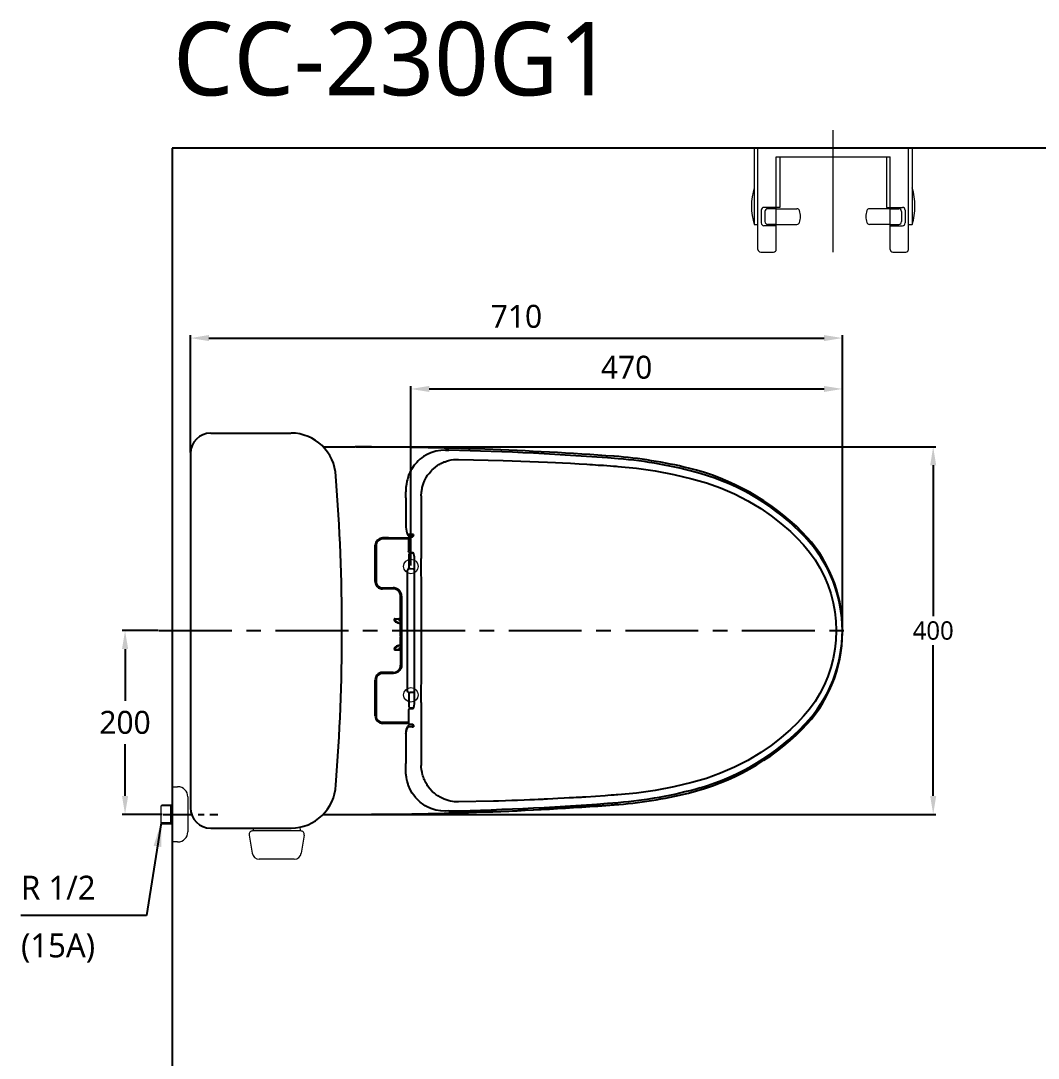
# Model space of a CAD drawing. Header units: millimetres. Extents: x 7362 to 9939, y 125 to 2418.
# Drawn here: x 7362 to 8470, y 1288 to 2418 of the extents above; entities that cross this region are included whole.
import ezdxf

# ---------------------------------------------------------------- set-up
doc = ezdxf.new("R2010")
doc.units = ezdxf.units.MM
doc.header["$LTSCALE"] = 0.5
doc.linetypes.add('CENTER', pattern=[50.8, 31.75, -6.35, 6.35, -6.35])
for name, color, linetype in [('1', 1, 'Continuous'), ('2', 2, 'Continuous'), ('3', 3, 'Continuous'), ('4', 4, 'Continuous'), ('6', 6, 'Continuous'), ('FAUCET', 4, 'Continuous')]:
    doc.layers.add(name, color=color, linetype=linetype)
doc.styles.add('GHS', font='romans', dxfattribs={"bigfont": 'ghs'})
doc.styles.get("Standard").update_dxf_attribs({"font": 'NanumGothic.ttf'})
doc.dimstyles.new('ISO-25', dxfattribs={"dimtxt": 20, "dimasz": 20, "dimexe": 3, "dimexo": 1, "dimgap": 5, "dimtad": 1, "dimtoh": 1, "dimdec": 0, "dimtxsty": 'Standard', "dimcen": 0, "dimclrd": 3, "dimclre": 3, "dimclrt": 2, "dimadec": 0, "dimazin": 0, "dimtfac": 1, "dimtdec": 0, "dimtmove": 0, "dimatfit": 3, "dimfxl": 0, "dimarcsym": 0})

# ---------------------------------------------------------------- blocks, each defined once
blk = doc.blocks.new('*D46')
at = {"color": 3, "lineweight": -2}
for p, q in [((7546.8, 1947.8), (7546.8, 2075.3)), ((7566.8, 2072.3), (8236.8, 2072.3)), ((8256.8, 1754.8), (8256.8, 2075.3))]:
    blk.add_line(p, q, dxfattribs=at)
at = {"color": 3}
for points in [[(7566.8, 2075.6), (7566.8, 2069), (7546.8, 2072.3)], [(8236.8, 2075.6), (8236.8, 2069), (8256.8, 2072.3)]]:
    blk.add_solid(points, dxfattribs=at)
at = {"layer": 'Defpoints', "color": 0}
for p in [(8256.8, 2072.3), (7546.8, 1946.8), (8256.8, 1753.8)]:
    blk.add_point(p, dxfattribs=at)
at = {"color": 2, "insert": (7901.8, 2095.8), "char_height": 25, "attachment_point": 5}
blk.add_mtext('710', dxfattribs=at)
blk = doc.blocks.new('*D47')
at = {"color": 3, "lineweight": -2}
for p, q in [((7786.8, 1824.7), (7786.8, 2019.9)), ((7806.8, 2016.9), (8236.8, 2016.9)), ((8256.8, 1754.8), (8256.8, 2019.9))]:
    blk.add_line(p, q, dxfattribs=at)
at = {"color": 3}
for points in [[(7806.8, 2020.2), (7806.8, 2013.6), (7786.8, 2016.9)], [(8236.8, 2020.2), (8236.8, 2013.6), (8256.8, 2016.9)]]:
    blk.add_solid(points, dxfattribs=at)
at = {"layer": 'Defpoints', "color": 0}
for p in [(8256.8, 2016.9), (7786.8, 1823.7), (8256.8, 1753.8)]:
    blk.add_point(p, dxfattribs=at)
at = {"color": 2, "insert": (8021.8, 2040.4), "char_height": 25, "attachment_point": 5}
blk.add_mtext('470', dxfattribs=at)
blk = doc.blocks.new('*D50')
at = {"color": 3, "lineweight": -2}
for p, q in [((7511.4, 1753.8), (7472.5, 1753.8)), ((7475.5, 1733.8), (7475.5, 1677.4)), ((7475.5, 1573.8), (7475.5, 1630.3)), ((7516.1, 1553.8), (7472.5, 1553.8))]:
    blk.add_line(p, q, dxfattribs=at)
at = {"color": 3}
for points in [[(7472.2, 1733.8), (7478.9, 1733.8), (7475.5, 1753.8)], [(7472.2, 1573.8), (7478.9, 1573.8), (7475.5, 1553.8)]]:
    blk.add_solid(points, dxfattribs=at)
at = {"layer": 'Defpoints', "color": 0}
for p in [(7512.4, 1753.8), (7475.5, 1553.8), (7517.1, 1553.8)]:
    blk.add_point(p, dxfattribs=at)
at = {"color": 2, "insert": (7475.5, 1653.8), "char_height": 25, "attachment_point": 5}
blk.add_mtext('200', dxfattribs=at)
blk = doc.blocks.new('*D56')
at = {"color": 3, "lineweight": -2}
for p, q in [((7727.2, 1953.8), (8358.7, 1953.8)), ((8355.7, 1933.8), (8355.7, 1769.6)), ((8355.7, 1573.8), (8355.7, 1738)), ((7727.2, 1553.8), (8358.7, 1553.8))]:
    blk.add_line(p, q, dxfattribs=at)
at = {"color": 3}
for points in [[(8352.4, 1933.8), (8359, 1933.8), (8355.7, 1953.8)], [(8352.4, 1573.8), (8359, 1573.8), (8355.7, 1553.8)]]:
    blk.add_solid(points, dxfattribs=at)
at = {"layer": 'Defpoints', "color": 0}
for p in [(7726.2, 1953.8), (7726.2, 1553.8), (8355.7, 1553.8)]:
    blk.add_point(p, dxfattribs=at)
at = {"color": 2, "insert": (8355.7, 1753.8), "char_height": 20, "attachment_point": 5}
blk.add_mtext('400', dxfattribs=at)

msp = doc.modelspace()

# ---------------------------------------------------------------- linework, layer by layer
at = {"color": 7}
for p, q in [((7568.8, 1968.8), (7656.2, 1968.8)), ((7546.8, 1946.8), (7546.8, 1560.8)), ((7691.3, 1953.8), (7726.2, 1953.8)), ((7691.3, 1553.8), (7726.2, 1553.8)), ((7568.8, 1538.8), (7656.2, 1538.8))]:
    msp.add_line(p, q, dxfattribs=at)
at = {"color": 2}
for p, q in [((7828.2, 1950.2), (7828.2, 1950.2)), ((8012.6, 1940.9), (8012.6, 1940.9)), ((8101.8, 1924.8), (8101.8, 1924.8)), ((7781.5, 1898.4), (7781.5, 1866.5)), ((7762.3, 1854.8), (7755.9, 1854.8)), ((7784.3, 1853.7), (7756, 1853.7)), ((7762.3, 1854.8), (7784.4, 1854.8)), ((7762.3, 1854.8), (7762.3, 1854.8)), ((7784.3, 1854.3), (7784.3, 1840.2)), ((7784.9, 1855.6), (7788, 1855.8)), ((7786.1, 1856.4), (7786.5, 1856.4)), ((7786.1, 1856.4), (7786.6, 1856.4)), ((8216, 1855.8), (8216, 1855.8)), ((7748, 1807.3), (7748, 1846.7)), ((7748, 1846.7), (7748, 1846.7)), ((7749, 1846.7), (7749, 1807.3)), ((7784.5, 1835.9), (7784.5, 1822.8)), ((7784.9, 1839), (7789.2, 1838.7)), ((7790.6, 1674), (7790.6, 1833.7)), ((7783.2, 1688.1), (7783.2, 1819.6)), ((7786.4, 1821.3), (7789.4, 1821.1)), ((7748, 1807.3), (7748, 1807.3)), ((7756, 1800.3), (7767.7, 1800.3)), ((7767.6, 1799.3), (7756, 1799.3)), ((7775.6, 1770), (7775.6, 1791.3)), ((7776.7, 1791.3), (7776.7, 1716.3)), ((7769, 1766.3), (7769, 1766.1)), ((7769, 1765.2), (7769, 1766.1)), ((7769.3, 1765), (7769.1, 1764.8)), ((7769.2, 1766.1), (7769.2, 1765.2)), ((7769.5, 1766.8), (7773.7, 1766.8)), ((7769.5, 1766.8), (7769.5, 1766.6)), ((7769.5, 1766.6), (7774.2, 1766.6)), ((7774.2, 1766.4), (7769.5, 1766.4)), ((7774.5, 1766.8), (7774.2, 1766.6)), ((7774.2, 1766.4), (7774.2, 1766.6)), ((7774.5, 1764.9), (7774.5, 1766.1)), ((7774.7, 1766.1), (7775, 1766.3)), ((7774.7, 1766.1), (7774.7, 1764.9)), ((7775, 1765.2), (7775, 1766.3)), ((7775.6, 1764.9), (7775.6, 1770)), ((7775.6, 1769.5), (7775.6, 1769.3)), ((7775.6, 1764.5), (7775.6, 1769.3)), ((7775.7, 1763.8), (7775.6, 1764.2)), ((7775.7, 1763.7), (7775.7, 1758.8)), ((7775.2, 1761.7), (7775.2, 1761.7)), ((7775.6, 1761), (7775.6, 1761.7)), ((7775.6, 1761), (7775.6, 1760.9)), ((7775.6, 1747.3), (7775.6, 1760.4)), ((7775.7, 1758.8), (7775.7, 1753.8)), ((7775.6, 1746.8), (7775.6, 1746.6)), ((7775.6, 1738.4), (7775.6, 1746.6)), ((7775.6, 1743.5), (7775.7, 1743.8)), ((7775.6, 1742.8), (7775.6, 1737.7)), ((7775.7, 1748.8), (7775.7, 1744)), ((7769, 1733.5), (7769, 1734.5)), ((7769, 1733.5), (7769, 1733.4)), ((7769.1, 1734.8), (7769.3, 1734.7)), ((7769.2, 1734.5), (7769.2, 1733.5)), ((7769.5, 1733.2), (7774.2, 1733.2)), ((7774.2, 1733), (7769.5, 1733)), ((7769.5, 1733), (7769.5, 1732.9)), ((7769.5, 1732.9), (7773.7, 1732.9)), ((7774.2, 1733), (7774.2, 1733.2)), ((7774.2, 1733), (7774.5, 1732.9)), ((7774.5, 1733.5), (7774.5, 1734.7)), ((7774.7, 1734.7), (7774.7, 1733.5)), ((7775, 1733.4), (7774.7, 1733.5)), ((7775, 1733.4), (7775, 1734.5)), ((7775.2, 1738), (7775.2, 1737.9)), ((7775.6, 1738.4), (7775.6, 1738.2)), ((7775.6, 1737.7), (7775.6, 1716.3)), ((7767.6, 1708.3), (7756, 1708.3)), ((7756, 1708.3), (7756, 1708.3)), ((7767.7, 1707.3), (7756, 1707.3)), ((7748, 1661), (7748, 1700.3)), ((7749, 1700.3), (7749, 1661)), ((7784.5, 1684.8), (7784.5, 1671.7)), ((7789.4, 1686.5), (7786.4, 1686.3)), ((7748, 1661), (7748, 1661)), ((7748, 1661), (7748, 1661)), ((7784.3, 1667.4), (7784.3, 1653.3)), ((7784.9, 1668.7), (7789.2, 1669)), ((7762.3, 1652.8), (7755.9, 1652.8)), ((7756, 1654), (7784.3, 1654)), ((7784.4, 1652.8), (7762.3, 1652.8)), ((7762.3, 1652.8), (7762.3, 1652.8)), ((7784.9, 1652.1), (7788, 1651.9)), ((7786.5, 1651.3), (7786.1, 1651.3)), ((7786.6, 1651.3), (7786.1, 1651.3)), ((8216, 1651.9), (8216, 1651.9)), ((7781.5, 1641.3), (7781.5, 1609.3)), ((8101.8, 1582.8), (8101.8, 1582.8)), ((7828.2, 1557.5), (7828.2, 1557.5))]:
    msp.add_line(p, q, dxfattribs=at)
for points in [[(7800.5, 1943.2), (7798.6, 1941.9), (7796.7, 1940.4), (7794.9, 1938.8), (7793.2, 1937), (7790.4, 1933.8), (7788, 1930.1), (7787.4, 1929.2), (7786.8, 1928.2), (7786.3, 1927.2), (7785.8, 1926.1), (7785.3, 1925.1), (7784.8, 1924), (7784.4, 1922.9), (7784, 1921.7), (7783.7, 1921), (7783.4, 1919.8), (7783, 1918.3), (7782.5, 1916.4), (7781.9, 1913.3), (7781.5, 1909.5), (7781.4, 1905)], [(7824.4, 1950.2), (7819.3, 1950), (7813.9, 1949.1), (7808.5, 1947.4), (7804.5, 1945.6), (7800.5, 1943.3), (7800.5, 1943.2)], [(7824.4, 1950.2), (7828.2, 1950.2)], [(7828.2, 1950.2), (7824.4, 1950.2)], [(7824.4, 1950.2), (7824.4, 1950.2), (7824.4, 1950.2)], [(7798.2, 1900.6), (7798.4, 1904.5), (7799, 1908.4), (7799.2, 1909.5), (7799.5, 1910.6), (7799.8, 1911.7), (7800.1, 1912.8), (7800.5, 1913.8), (7800.9, 1914.9), (7801.3, 1915.9), (7801.7, 1916.9), (7802.5, 1918.3), (7803.5, 1920.4), (7805.1, 1922.9), (7806.7, 1925), (7808.1, 1926.8), (7809.3, 1928), (7810.1, 1928.9), (7813.1, 1931.5), (7816.2, 1933.8), (7817.4, 1934.5), (7818.5, 1935.1), (7819.6, 1935.7), (7820.8, 1936.3), (7822, 1936.9), (7823.2, 1937.4), (7824.2, 1937.7), (7825.7, 1938.3), (7827.9, 1938.9), (7830.8, 1939.6), (7833.5, 1940), (7835.7, 1940.2), (7837.4, 1940.2), (7838.6, 1940.2)], [(7838.6, 1940.2), (7887.2, 1939.2), (7935.8, 1937.3), (7944.3, 1936.9), (7952.1, 1936.5), (7960.6, 1936), (7970, 1935.4), (7978.6, 1934.9), (7981.7, 1934.7), (7984.8, 1934.5), (7988, 1934.3), (7990.9, 1934.1), (7993.5, 1934), (7996.6, 1933.8), (8000.1, 1933.5), (8004.1, 1933.2), (8007.6, 1933), (8010.3, 1932.8), (8012.2, 1932.6)], [(8012.2, 1932.6), (8032.6, 1930.7), (8052.9, 1927.8), (8073.1, 1923.9), (8093, 1919.2), (8108.8, 1914.7), (8124.2, 1909.2), (8139.3, 1902.6), (8153.8, 1895.1), (8167.8, 1886.7), (8179.1, 1878.9), (8189.9, 1870.5), (8200.2, 1861.6), (8207.6, 1854.5), (8214.6, 1847.1), (8221.1, 1839.2), (8227, 1830.9), (8232.3, 1822.2), (8237, 1813.1), (8241, 1803.7), (8244.2, 1794.1), (8246.8, 1784.2), (8248.7, 1774.2), (8249.8, 1764), (8250.2, 1753.8)], [(7781.5, 1898.4), (7781.4, 1905)], [(7781.5, 1898.4), (7781.5, 1898.4), (7781.5, 1898.4)], [(7798.2, 1900.6), (7798.2, 1866.4), (7798.2, 1832.2)], [(7781.5, 1866.5), (7781.6, 1864.2), (7781.9, 1862.2), (7782.4, 1860.5), (7782.9, 1859.1), (7783.6, 1857.9), (7784.3, 1857.1), (7785.1, 1856.6), (7786.1, 1856.4)], [(7788.1, 1858.6), (7784.2, 1858.4)], [(7786.1, 1856.4), (7785.4, 1856.5), (7784.8, 1857), (7784.4, 1857.6), (7784.2, 1858.4)], [(7786.1, 1856.4), (7789, 1856.6)], [(7786.5, 1856.4), (7786.7, 1856.4)], [(7788, 1855.8), (7788.3, 1855.6), (7788.6, 1855.8), (7789, 1856.2), (7789.2, 1856.8), (7789.5, 1857.6), (7789.7, 1858.6)], [(7789.6, 1858.4), (7789.4, 1857.5), (7789.2, 1856.8), (7788.6, 1856), (7788, 1855.8)], [(7788.1, 1858.6), (7788.9, 1858.7), (7789.6, 1858.7)], [(7748, 1846.7), (7748, 1846.7)], [(7787.9, 1838), (7787.5, 1838), (7786.8, 1837.9), (7786.3, 1837.9), (7786.1, 1837.8), (7785.8, 1837.8), (7785.5, 1837.6), (7785.1, 1837.3), (7784.7, 1836.8), (7784.5, 1836.1), (7784.5, 1835.9)], [(7798.3, 1753.8), (7798.3, 1793), (7798.2, 1832.2)], [(7785.2, 1821.6), (7784.5, 1821.4), (7783.8, 1821), (7783.4, 1820.3), (7783.2, 1819.6)], [(7784.5, 1822.9), (7784.5, 1822.7), (7784.6, 1822.2), (7784.9, 1821.9), (7785.1, 1821.6), (7785.4, 1821.5), (7785.6, 1821.4), (7785.7, 1821.4), (7785.8, 1821.4), (7786.1, 1821.4), (7786.4, 1821.3)], [(7789.5, 1821.1), (7789.9, 1821.1), (7790.5, 1821.1), (7790.6, 1821.1)], [(7769, 1766.1), (7769, 1766.3), (7769, 1766.4), (7769.1, 1766.4), (7769.2, 1766.5), (7769.3, 1766.6), (7769.5, 1766.6)], [(7769.2, 1766.1), (7769.1, 1766.1), (7769, 1766.1), (7769, 1766.1), (7769, 1766.1)], [(7769.1, 1764.8), (7769.1, 1764.9), (7769, 1765), (7769, 1765.1), (7769, 1765.2)], [(7769, 1765.2), (7769, 1765.2), (7769.1, 1765.2), (7769.1, 1765.2), (7769.2, 1765.2)], [(7769, 1765.2), (7769, 1764.8)], [(7769.1, 1764.8), (7769.2, 1764.4)], [(7769.5, 1766.6), (7769.5, 1766.6), (7769.5, 1766.6), (7769.5, 1766.5), (7769.5, 1766.4)], [(7774.2, 1766.6), (7774.3, 1766.6), (7774.4, 1766.6), (7774.5, 1766.5), (7774.6, 1766.5), (7774.7, 1766.3), (7774.7, 1766.1)], [(7774.5, 1766.8), (7774.7, 1766.7), (7774.8, 1766.6), (7774.9, 1766.5), (7775, 1766.4), (7775, 1766.3), (7775, 1766.3)], [(7774.7, 1766.1), (7774.7, 1766.1), (7774.7, 1766.1), (7774.6, 1766.1), (7774.5, 1766.1)], [(7774.5, 1764.9), (7774.6, 1764.9), (7774.7, 1764.9), (7774.7, 1764.9), (7774.7, 1764.9)], [(7775, 1765.2), (7774.7, 1764.9)], [(7775.1, 1764.4), (7775, 1764.5), (7774.8, 1764.6), (7774.7, 1764.8), (7774.7, 1764.9)], [(7775, 1765.2), (7775, 1765), (7775, 1765), (7775.1, 1764.9), (7775.1, 1764.8), (7775.2, 1764.7)], [(7775.1, 1764.4), (7775.2, 1764.5), (7775.2, 1764.5), (7775.2, 1764.5), (7775.3, 1764.6), (7775.3, 1764.6), (7775.3, 1764.6), (7775.3, 1764.6)], [(7775.1, 1764.4), (7775.1, 1764.4), (7775.1, 1764.4), (7775.1, 1764.3), (7775.1, 1764.3)], [(7775.2, 1764.7), (7775.2, 1764.6), (7775.3, 1764.6), (7775.3, 1764.6), (7775.3, 1764.6)], [(7775.6, 1764.5), (7775.4, 1764.6), (7775.3, 1764.6)], [(7773.7, 1761.9), (7773.8, 1761.9), (7774.3, 1761.8), (7774.7, 1761.7), (7775, 1761.7), (7775.1, 1761.7), (7775.2, 1761.7)], [(7775.2, 1761.7), (7775.2, 1761.7), (7775.4, 1761.7), (7775.6, 1761.7)], [(7775.6, 1761.1), (7775.6, 1761.1), (7775.6, 1761), (7775.6, 1761)], [(7775.7, 1753.8), (7775.7, 1751.8), (7775.7, 1748.8)], [(7798.2, 1675.5), (7798.3, 1714.6), (7798.3, 1753.8)], [(8250.2, 1753.8), (8249.8, 1743.6), (8248.7, 1733.5), (8246.8, 1723.5), (8244.2, 1713.6), (8241, 1703.9), (8237, 1694.5), (8232.3, 1685.4), (8227, 1676.7), (8221.1, 1668.4), (8214.6, 1660.6), (8207.6, 1653.2), (8200.2, 1646.1), (8189.9, 1637.1), (8179.1, 1628.7), (8167.8, 1621), (8153.8, 1612.5), (8139.3, 1605), (8124.2, 1598.5), (8108.8, 1593), (8093, 1588.4), (8073.1, 1583.7), (8052.9, 1579.9), (8032.6, 1577), (8012.2, 1575)], [(7775.6, 1746.5), (7775.6, 1746.6), (7775.6, 1746.6), (7775.6, 1746.6)], [(7769, 1734.9), (7769, 1734.5)], [(7769.1, 1734.8), (7769.1, 1734.8), (7769, 1734.7), (7769, 1734.6), (7769, 1734.5)], [(7769.2, 1734.5), (7769.1, 1734.5), (7769, 1734.5), (7769, 1734.5), (7769, 1734.5)], [(7769, 1733.5), (7769, 1733.4), (7769, 1733.3), (7769.1, 1733.2), (7769.2, 1733.1), (7769.3, 1733), (7769.5, 1733)], [(7769, 1733.5), (7769, 1733.5), (7769.1, 1733.5), (7769.1, 1733.5), (7769.2, 1733.5)], [(7769.1, 1734.8), (7769.2, 1735.2)], [(7769.5, 1733.2), (7769.5, 1733.1), (7769.5, 1733.1), (7769.5, 1733), (7769.5, 1733)], [(7773.7, 1737.7), (7773.8, 1737.8), (7774.3, 1737.9), (7774.7, 1737.9), (7775, 1738), (7775.1, 1738), (7775.2, 1738)], [(7774.2, 1733), (7774.3, 1733), (7774.4, 1733.1), (7774.5, 1733.1), (7774.6, 1733.2), (7774.7, 1733.3), (7774.7, 1733.5)], [(7774.5, 1734.7), (7774.6, 1735), (7774.7, 1735.2), (7774.9, 1735.3), (7775.1, 1735.4)], [(7774.7, 1734.7), (7774.7, 1734.7), (7774.7, 1734.7), (7774.6, 1734.7), (7774.5, 1734.7)], [(7774.5, 1733.5), (7774.6, 1733.5), (7774.7, 1733.5), (7774.7, 1733.5), (7774.7, 1733.5)], [(7774.5, 1732.9), (7774.7, 1732.9), (7774.8, 1733), (7774.9, 1733.2), (7775, 1733.3), (7775, 1733.4), (7775, 1733.4)], [(7774.7, 1734.7), (7774.7, 1734.9), (7774.8, 1735), (7775, 1735.1), (7775.1, 1735.2)], [(7774.7, 1734.7), (7775, 1734.5)], [(7775, 1734.5), (7775, 1734.6), (7775, 1734.7), (7775.1, 1734.8), (7775.1, 1734.9), (7775.2, 1734.9)], [(7775.1, 1735.4), (7775.1, 1735.3), (7775.1, 1735.3), (7775.1, 1735.2), (7775.1, 1735.2)], [(7775.3, 1735.1), (7775.3, 1735.1), (7775.2, 1735.1), (7775.2, 1735.2), (7775.1, 1735.2), (7775.1, 1735.2), (7775.1, 1735.2)], [(7775.2, 1737.9), (7775.2, 1737.9), (7775.4, 1737.9), (7775.7, 1737.9)], [(7775.2, 1735), (7775.2, 1735), (7775.3, 1735.1), (7775.3, 1735.1), (7775.3, 1735.1)], [(7775.6, 1735.1), (7775.4, 1735.1), (7775.3, 1735.1)], [(7785.2, 1686.1), (7784.5, 1686.2), (7783.8, 1686.7), (7783.4, 1687.3), (7783.2, 1688.1)], [(7786.4, 1686.3), (7786.1, 1686.3), (7785.8, 1686.3), (7785.6, 1686.2), (7785.4, 1686.2), (7785.2, 1686), (7784.9, 1685.7), (7784.6, 1685.3), (7784.5, 1684.8), (7784.5, 1684.8)], [(7790.6, 1686.5), (7790.5, 1686.5), (7789.9, 1686.5), (7789.5, 1686.5)], [(7784.5, 1671.8), (7784.5, 1671.7), (7784.7, 1671), (7785, 1670.5), (7785.3, 1670.2), (7785.6, 1670), (7785.9, 1669.9), (7786.1, 1669.8), (7786.2, 1669.8), (7786.4, 1669.7), (7786.8, 1669.7), (7787.5, 1669.7), (7787.9, 1669.7)], [(7798.2, 1675.5), (7798.2, 1641.3), (7798.2, 1607.1)], [(7786.1, 1651.3), (7785.3, 1651.2), (7784.6, 1650.8), (7784, 1650.2), (7783.3, 1649.3), (7782.6, 1647.9), (7782.1, 1646.2), (7781.6, 1643.9), (7781.5, 1642.6), (7781.5, 1641.2)], [(7781.5, 1641.3), (7781.6, 1643), (7781.8, 1644.6), (7782.1, 1646), (7782.4, 1647.1), (7782.9, 1648), (7783.3, 1648.7), (7783.7, 1649.1), (7784.2, 1649.3)], [(7784.2, 1649.3), (7788.1, 1649)], [(7786.1, 1651.3), (7786.1, 1651.3)], [(7786.7, 1651.3), (7786.5, 1651.3)], [(7788, 1651.9), (7788.3, 1652), (7788.6, 1651.9), (7789, 1651.5), (7789.2, 1650.9), (7789.5, 1650.1), (7789.7, 1649.1)], [(7788, 1651.9), (7788.5, 1651.8), (7788.8, 1651.5), (7789.2, 1650.9), (7789.4, 1650.2), (7789.6, 1649)], [(7781.5, 1641.3), (7781.5, 1609.3)], [(7781.5, 1641.3), (7781.5, 1641.3), (7781.5, 1641.3)], [(7781.5, 1641.3), (7781.5, 1641.3)], [(7788.1, 1649), (7788.9, 1649), (7789.6, 1649)], [(7781.4, 1602.6), (7781.5, 1609.3)], [(7781.5, 1609.3), (7781.5, 1609.3), (7781.5, 1609.3)], [(7838.6, 1567.4), (7834.2, 1567.6), (7829.8, 1568.3), (7828.7, 1568.5), (7827.6, 1568.8), (7826.5, 1569.1), (7825.4, 1569.5), (7824.3, 1569.9), (7823.2, 1570.3), (7822.3, 1570.7), (7820.8, 1571.3), (7818.8, 1572.4), (7816.2, 1573.9), (7814.1, 1575.3), (7812.4, 1576.7), (7811.1, 1577.8), (7810.1, 1578.8), (7807.4, 1581.7), (7805.1, 1584.8), (7804.4, 1585.9), (7803.7, 1587), (7803, 1588.2), (7802.4, 1589.3), (7801.9, 1590.5), (7801.3, 1591.7), (7801, 1592.7), (7800.4, 1594.2), (7799.9, 1595.6), (7799.5, 1597.3), (7799, 1599.2), (7798.4, 1602.7), (7798.2, 1605.3), (7798.2, 1607.1)], [(7802.4, 1563.2), (7800.8, 1564.2), (7797.1, 1567), (7793.5, 1570.2), (7791.7, 1572.3), (7789.9, 1574.6), (7788.3, 1577), (7786.1, 1581), (7784.2, 1585.3), (7784, 1585.9), (7783.7, 1586.7), (7783.4, 1587.6), (7783.1, 1588.7), (7782.8, 1589.9), (7782.5, 1591.2), (7781.9, 1594.4), (7781.5, 1598.2), (7781.4, 1602.6)], [(8012.2, 1575), (8010.4, 1574.9), (8008.1, 1574.7), (8005, 1574.5), (8001.3, 1574.2), (7998.5, 1574), (7987.9, 1573.3), (7977.2, 1572.6), (7976, 1572.6), (7974.8, 1572.5), (7973.6, 1572.4), (7972.4, 1572.3), (7971.2, 1572.3), (7970, 1572.2), (7968.8, 1572.1), (7966.8, 1572), (7963.9, 1571.8), (7959.4, 1571.6), (7953.7, 1571.3), (7946.7, 1570.9), (7941.5, 1570.6), (7935.6, 1570.3), (7934.4, 1570.3), (7933.2, 1570.2), (7931.9, 1570.2), (7930.7, 1570.1), (7929.4, 1570), (7928.1, 1570), (7926.7, 1569.9), (7925.4, 1569.9), (7921.3, 1569.7), (7916.2, 1569.5), (7910.1, 1569.2), (7903, 1569), (7896.7, 1568.7), (7889.7, 1568.5), (7882.2, 1568.3), (7876.8, 1568.1), (7838.6, 1567.4)], [(7801.1, 1564), (7801.8, 1563.6), (7802.3, 1563.3)], [(7824.4, 1557.4), (7819.3, 1557.7), (7814.1, 1558.5), (7808.7, 1560.2), (7804.7, 1561.9), (7802.4, 1563.2)], [(7828.2, 1557.5), (7824.4, 1557.4)], [(7824.4, 1557.4), (7824.4, 1557.4), (7824.4, 1557.4)]]:
    msp.add_lwpolyline(points, dxfattribs=at)
at = {"color": 7}
for centre, radius, start, end in [((7568.8, 1946.8), 22, 90, 180), ((7656, 1919.7), 49.2, 2.5952, 89.6854), ((7726.2, -1929.2), 3883, 85.8378, 90.0001), ((7969.6, 1440.4), 504.7, 76.2868, 85.6283), ((5605.2, 1753.8), 2106.6, 355.424, 4.576), ((8026.7, 1674.2), 264, 45.0643, 76.2868), ((8108.1, 1755.8), 148.7, 0, 45.0643), ((8108.1, 1751.8), 148.7, 314.9357, 0), ((8026.7, 1833.5), 264, 283.7132, 314.9357), ((7656, 1588), 49.2, 270.3146, 357.4048), ((7969.6, 2067.3), 504.7, 274.3717, 283.7132), ((7568.8, 1560.8), 22, 180, 270), ((7726.2, 5436.8), 3883, 269.9999, 274.1622)]:
    msp.add_arc(centre, radius, start, end, dxfattribs=at)
at = {"color": 2}
for centre, radius, start, end in [((7756.1, -1316.6), 3267.6, 85.4987, 88.7365), ((7756.1, -1316.6), 3267.6, 85.4987, 88.7365), ((7976.8, 1486.4), 455.9, 74.0873, 85.4987), ((7976.8, 1486.4), 455.9, 74.0873, 85.4987), ((8032.2, 1680.7), 253.9, 43.6123, 74.0873), ((8032.2, 1680.7), 253.9, 43.6123, 74.0873), ((7756, 1846.7), 7, 90.009, 180.0064), ((8109, 1753.8), 147.8, 316.3877, 43.6123), ((8109, 1753.8), 147.8, 0, 43.6123), ((7756, 1807.3), 7, 179.9907, 269.9939), ((7776.5, 1772.3), 10.5, 225.6118, 265.425), ((7769.5, 1766.1), 0.3, 90.0054, 180.0075), ((7769.5, 1765.2), 0.301, 179.9899, 225.6049), ((7776.5, 1772.3), 10.8, 227.0817, 254.799), ((7776.5, 1772.3), 10.3, 225.6125, 265.3361), ((7774.2, 1766.1), 0.3, 0.0171, 90.021), ((7776.5, 1772.3), 7.99, 260.2195, 263.8756), ((7776.5, 1772.3), 8.19, 260.2197, 264.0535), ((8109, 1753.8), 147.8, 316.3877, 0), ((7776.5, 1727.3), 10.5, 94.8123, 134.3882), ((7776.5, 1727.3), 10.8, 105.201, 132.9183), ((7769.5, 1734.5), 0.301, 134.3951, 180.0075), ((7769.5, 1733.5), 0.3, 179.9932, 269.997), ((7776.5, 1727.3), 10.3, 94.7621, 134.3875), ((7774.2, 1733.5), 0.3, 269.9747, 359.9918), ((7776.5, 1727.3), 8.19, 95.9947, 99.7802), ((7776.5, 1727.3), 7.99, 96.1451, 99.7805), ((7756, 1700.3), 7, 90.009, 180.0064), ((7756, 1661), 7, 179.9907, 269.9939), ((8032.2, 1827), 253.9, 285.9127, 316.3877), ((8032.2, 1827), 253.9, 285.9127, 316.3877), ((7976.8, 2021.3), 455.9, 274.5013, 285.9127), ((7976.8, 2021.3), 455.9, 274.5013, 285.9127), ((7756.1, 4824.3), 3267.6, 271.2635, 274.5013), ((7756.1, 4822.3), 3267.6, 271.2635, 274.5013)]:
    msp.add_arc(centre, radius, start, end, dxfattribs=at)
for centre, major_axis, ratio, start_param, end_param in [((7756, 1846.8), (-4.21, 6.81), 0.99966, 5.729789, 7.30029), ((7790.1, 1858.6), (0.12, -2), 0.96113, 4.653958, 5.755439), ((7795.8, 1837.9), (9, 0), 0.017453, 2.317366, 2.635123), ((7789.2, 1833.7), (0, 5), 0.284012, 4.712867, 6.26645), ((7798.4, 1837.9), (12.7, 0), 0.017453, 2.296645, 2.317381), ((7756, 1807.3), (0, 8), 0.999848, 1.570782, 1.599305), ((7756, 1807.3), (0, 8), 0.999848, 1.599305, 2.571298), ((7756, 1807.3), (0, 8), 0.999848, 2.571298, 3.141578), ((7767.6, 1791.3), (-5.66, -5.66), 0.999695, 2.727332, 3.926845), ((7767.6, 1791.3), (7.66, 2.32), 0.999451, 5.989191, 6.672186), ((7769.5, 1766.3), (0, 0.5), 0.999848, 0, 1.570796), ((7769.5, 1764.8), (0, 0.5), 0.998838, 1.569846, 2.39245), ((7773.7, 1766.7), (-1.5, 0), 0.017455, 4.13565, 4.712389), ((7775.3, 1765), (0.088, -0.575), 0.246445, 5.145086, 5.272141), ((7775.6, 1764.9), (0, 0.8), 0.017455, 1.570796, 2.617994), ((7775.6, 1742.8), (0, 0.8), 0.017455, 0.523599, 1.570796), ((7769.5, 1734.9), (0, -0.5), 0.998838, 3.890736, 4.713339), ((7769.5, 1733.4), (0, 0.5), 0.999848, 1.570796, 3.141593), ((7773.7, 1732.9), (1.5, 0), 0.017455, 4.712389, 5.289125), ((7775.3, 1734.7), (0.088, 0.575), 0.246445, 1.011042, 1.1381), ((7756, 1700.3), (0, 8), 0.999848, 0.000015, 0.877805), ((7767.6, 1716.3), (5.66, -5.66), 0.999695, 5.497925, 6.697438), ((7767.6, 1716.3), (5.66, -5.66), 0.999695, 0.414252, 0.785253), ((7756, 1700.3), (0, 8), 0.999848, 0.877805, 1.537628), ((7789.2, 1674), (0, 5), 0.284012, 3.158327, 4.711911), ((7756, 1660.8), (4.21, 6.81), 0.99966, 2.124488, 3.694989), ((7795.8, 1669.7), (-9, 0), 0.017453, 0.50647, 0.824227), ((7798.4, 1669.8), (-12.7, 0), 0.017453, 0.824211, 0.844948), ((7790.1, 1649), (-0.12, -2), 0.96113, 3.673143, 4.77082)]:
    msp.add_ellipse(centre, major_axis=major_axis, ratio=ratio, start_param=start_param, end_param=end_param, dxfattribs=at)
for points in [[(7784.3, 1854.3), (7784.3, 1854.4), (7784.4, 1854.7), (7784.5, 1855.1), (7784.7, 1855.4), (7784.9, 1855.6)], [(7784.9, 1839), (7784.7, 1839.1), (7784.5, 1839.5), (7784.4, 1839.9), (7784.3, 1840.1), (7784.3, 1840.2)], [(7776.7, 1791.3), (7776.7, 1792), (7776.5, 1793.4), (7775.8, 1795.3), (7774.7, 1797), (7773.3, 1798.4), (7771.6, 1799.5), (7769.7, 1800.2), (7768.3, 1800.3), (7767.7, 1800.3)], [(7774.5, 1764.9), (7774.5, 1764.9), (7774.5, 1764.7), (7774.6, 1764.6), (7774.7, 1764.4), (7774.9, 1764.3), (7775, 1764.3), (7775.1, 1764.3)], [(7776.7, 1716.3), (7776.7, 1715.6), (7776.5, 1714.3), (7775.8, 1712.4), (7774.7, 1710.7), (7773.3, 1709.2), (7771.6, 1708.1), (7769.7, 1707.5), (7768.3, 1707.3), (7767.7, 1707.3)], [(7784.9, 1668.7), (7784.7, 1668.5), (7784.5, 1668.2), (7784.4, 1667.8), (7784.3, 1667.5), (7784.3, 1667.4)], [(7784.3, 1653.3), (7784.3, 1653.2), (7784.4, 1653), (7784.5, 1652.6), (7784.7, 1652.2), (7784.9, 1652.1)]]:
    msp.add_open_spline(points, degree=3, dxfattribs=at)
for points, knots in [([(7788.9, 1856.4), (7788.7, 1856.4), (7787.8, 1856.4), (7787.1, 1856.4), (7786.6, 1856.4)], [0.7463025, 0.7463025, 0.7463025, 0.7463025, 0.8, 1, 1, 1, 1]), ([(7788.9, 1651.2), (7788.7, 1651.2), (7787.8, 1651.2), (7787.1, 1651.2), (7786.6, 1651.3)], [0.742861, 0.742861, 0.742861, 0.742861, 0.8, 1, 1, 1, 1])]:
    msp.add_open_spline(points, degree=3, knots=knots, dxfattribs=at)
at = {"layer": '1', "linetype": 'Continuous', "lineweight": 0}
msp.add_line((8246.8, 2165.9), (8246.8, 2298.6), dxfattribs=at)
at = {"layer": '1', "color": 1, "linetype": 'CENTER', "ltscale": 5}
msp.add_line((7512.4, 1753.8), (8269.7, 1753.8), dxfattribs=at)
at = {"layer": '1', "linetype": 'CENTER', "ltscale": 2}
msp.add_line((7517.1, 1553.8), (7576.4, 1553.8), dxfattribs=at)
at = {"layer": '3', "color": 7, "linetype": 'Continuous', "lineweight": 0}
for centre in [(7786.8, 1823.7), (7786.8, 1683.9)]:
    msp.add_circle(centre, 7.92, dxfattribs=at)
at = {"layer": '4', "linetype": 'Continuous', "lineweight": 0}
for p, q in [((8160.8, 2278.9), (8332.8, 2278.9)), ((8160.8, 2278.9), (8160.8, 2195.9)), ((8164.8, 2168.9), (8164.8, 2278.9)), ((8328.8, 2168.9), (8328.8, 2278.9)), ((8332.8, 2278.9), (8332.8, 2195.9)), ((8184.8, 2269.6), (8308.8, 2269.6)), ((8184.8, 2168.9), (8184.8, 2269.6)), ((8188.6, 2269.6), (8188.6, 2214.6)), ((8305, 2269.6), (8305, 2214.6)), ((8308.8, 2168.9), (8308.8, 2269.6)), ((8184.8, 2214.6), (8171.4, 2214.6)), ((8188.6, 2214.6), (8184.8, 2214.6)), ((8305, 2214.6), (8308.8, 2214.6)), ((8308.8, 2214.6), (8322.2, 2214.6)), ((8168.4, 2211.6), (8168.4, 2197.6)), ((8172.4, 2210.1), (8172.4, 2199.1)), ((8184.8, 2213.1), (8175.4, 2213.1)), ((8184.8, 2213.1), (8207.2, 2213.1)), ((8308.8, 2213.1), (8286.3, 2213.1)), ((8308.8, 2213.1), (8318.2, 2213.1)), ((8321.2, 2210.1), (8321.2, 2199.1)), ((8325.2, 2211.6), (8325.2, 2197.6)), ((8160.8, 2195.9), (8164.8, 2195.9)), ((8184.8, 2194.6), (8171.4, 2194.6)), ((8184.8, 2196.1), (8175.4, 2196.1)), ((8184.8, 2196.1), (8207.2, 2196.1)), ((8308.8, 2196.1), (8286.3, 2196.1)), ((8308.8, 2196.1), (8318.2, 2196.1)), ((8308.8, 2194.6), (8322.2, 2194.6)), ((8328.8, 2195.9), (8332.8, 2195.9)), ((8167.8, 2165.9), (8181.8, 2165.9)), ((8311.8, 2165.9), (8325.8, 2165.9)), ((7526.8, 1583.8), (7532.8, 1583.8)), ((7526.8, 1523.8), (7526.8, 1583.8)), ((7543.9, 1572.8), (7543.9, 1534.8)), ((7514.8, 1563.1), (7515.8, 1564.1)), ((7525.3, 1563.1), (7514.8, 1563.1)), ((7514.9, 1544.6), (7514.9, 1563.1)), ((7515.8, 1564.1), (7526.8, 1564.1)), ((7525.3, 1543.6), (7525.3, 1564.1)), ((7525.3, 1563.1), (7526.3, 1564.1)), ((7526.8, 1563.5), (7526.8, 1544.2)), ((7515.8, 1543.6), (7514.8, 1544.6)), ((7525.3, 1544.6), (7514.8, 1544.6)), ((7515.8, 1543.6), (7526.8, 1543.6)), ((7526.3, 1543.6), (7525.3, 1544.6)), ((7532.8, 1523.8), (7526.8, 1523.8))]:
    msp.add_line(p, q, dxfattribs=at)
for centre, radius, start, end in [((8226, 2215.9), 68.2, 162.9409, 197.0591), ((8267.6, 2215.9), 68.2, 342.9409, 17.0591), ((8171.4, 2211.6), 3, 90, 180), ((8322.2, 2211.6), 3, 0, 90), ((8175.4, 2210.1), 3, 90, 180), ((8207.2, 2210.1), 3, 20.743, 90), ((8192.7, 2204.6), 18.5, 339.257, 20.743), ((8300.9, 2204.6), 18.5, 159.257, 200.743), ((8286.3, 2210.1), 3, 90, 159.257), ((8318.2, 2210.1), 3, 0, 90), ((8171.4, 2197.6), 3, 180, 270), ((8175.4, 2199.1), 3, 180, 270), ((8207.2, 2199.1), 3, 270, 339.257), ((8286.3, 2199.1), 3, 200.743, 270), ((8318.2, 2199.1), 3, 270, 0), ((8322.2, 2197.6), 3, 270, 0), ((8167.8, 2168.9), 3, 180, 270), ((8181.8, 2168.9), 3, 270, 0), ((8311.8, 2168.9), 3, 180, 270), ((8325.8, 2168.9), 3, 270, 0), ((7532.8, 1572.8), 11, 89.3526, 90), ((7532.9, 1572.8), 11, 0, 90), ((7532.9, 1534.8), 11, 270, 0), ((7532.8, 1534.8), 11, 270, 270.6474)]:
    msp.add_arc(centre, radius, start, end, dxfattribs=at)
at = {"layer": '6'}
for p, q in [((9939.5, 2278.9), (7526.8, 2278.9)), ((7526.8, 2278.9), (7526.8, 353.8))]:
    msp.add_line(p, q, dxfattribs=at)
at = {"layer": 'FAUCET', "color": 4, "linetype": 'Continuous', "lineweight": 0}
for p, q in [((7615.1, 1538.3), (7615.1, 1535.8)), ((7666.3, 1538.3), (7666.3, 1535.8)), ((7610.7, 1531.3), (7614, 1511.5)), ((7666.9, 1535.8), (7614.5, 1535.8)), ((7670.7, 1531.3), (7667.4, 1511.5)), ((7659.8, 1505), (7621.6, 1505))]:
    msp.add_line(p, q, dxfattribs=at)
for centre, radius, start, end in [((7614.5, 1531.9), 3.84, 90, 189.4623), ((7666.9, 1531.9), 3.84, 350.5377, 90), ((7621.6, 1512.7), 7.69, 189.4623, 270), ((7659.8, 1512.7), 7.69, 270, 350.5377)]:
    msp.add_arc(centre, radius, start, end, dxfattribs=at)

# ---------------------------------------------------------------- texts
at = {"insert": (7527.7, 2416.5), "char_height": 80, "width": 1226.205, "attachment_point": 1, "style": 'GHS'}
msp.add_mtext('{\\fNanumGothic|b0|i0|c0|p50;CC-230G1}', dxfattribs=at)
at = {"layer": '2'}
for s, p in [('R 1/2', (7362.2, 1461)), ('(15A)', (7362.2, 1398.1))]:
    msp.add_text(s, height=26, dxfattribs=at).set_placement(p)

# ---------------------------------------------------------------- dimensions: what is measured, and where the dimension line sits
for base, p1, picture, middle in [((8256.8, 2072.3), (7546.8, 1946.8), '*D46', (7901.8, 2072.3)), ((8256.8, 2016.9), (7786.8, 1823.7), '*D47', (8021.8, 2016.9))]:
    dim = msp.add_linear_dim(base=base, p1=p1, p2=(8256.8, 1753.8), dimstyle='ISO-25', override={"dimscale": 1, "dimtxt": 25, "dimgap": 10, "dimarcsym": 1})
    dim.commit()
    dim.dimension.update_dxf_attribs({"geometry": picture, "text_midpoint": middle, "dimtype": 160})
for base, p1, p2, override, picture, middle in [((8355.7, 1553.8), (7726.2, 1953.8), (7726.2, 1553.8), {"dimtad": 0, "dimtih": 1, "dimarcsym": 1}, '*D56', (8355.7, 1753.8)), ((7475.5, 1553.8), (7512.4, 1753.8), (7517.1, 1553.8), {"dimtxt": 25, "dimgap": 10, "dimtad": 0, "dimtih": 1, "dimarcsym": 1}, '*D50', (7475.5, 1653.8))]:
    dim = msp.add_linear_dim(base=base, p1=p1, p2=p2, angle=90, dimstyle='ISO-25', override=override)
    dim.commit()
    dim.dimension.update_dxf_attribs({"geometry": picture, "text_midpoint": middle})

# ---------------------------------------------------------------- leaders
msp.add_leader([(7514.8, 1544.6), (7499, 1443.7), (7361.9, 1443.7)], dimstyle='ISO-25', override={"dimscale": 1.3, "dimgap": 5, "dimtad": 0, "dimarcsym": 1})

doc.saveas('drawing.dxf')
